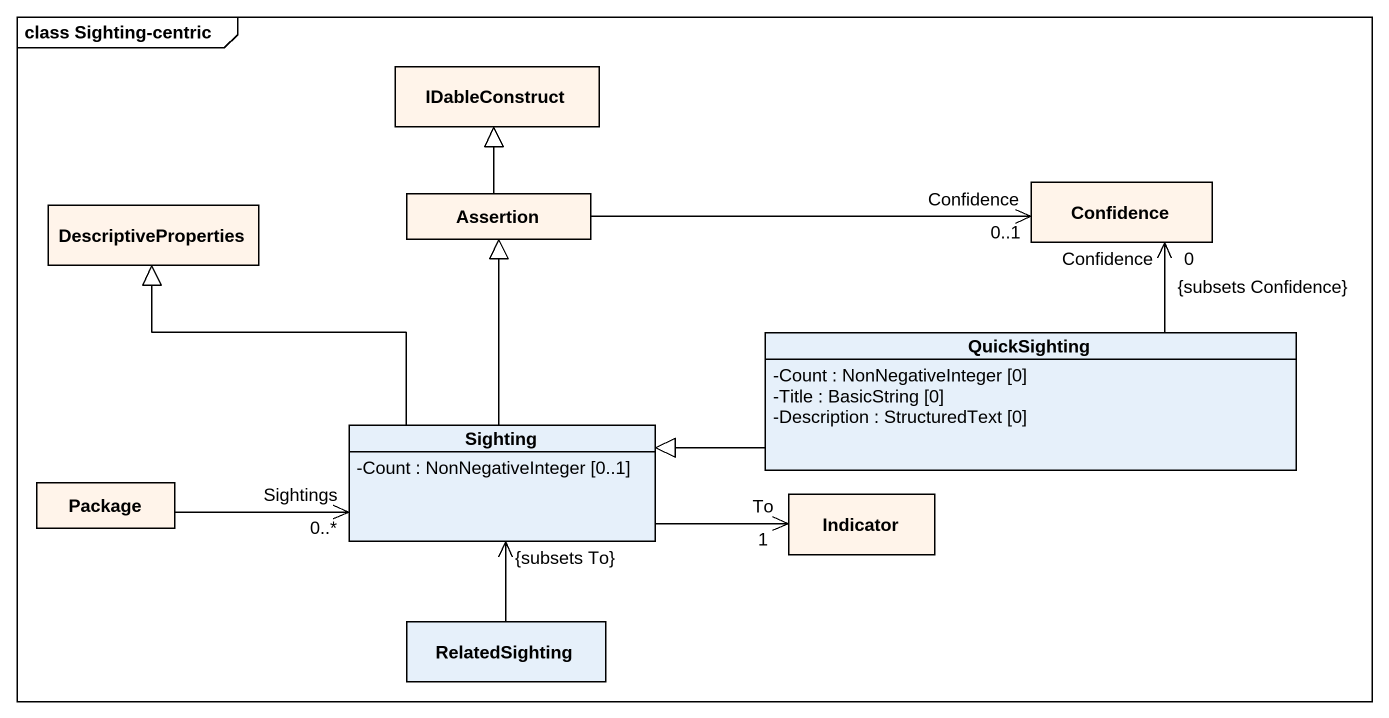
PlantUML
@startuml
mainframe class Sighting-centric
hide circle
hide empty members
skinparam classAttributeIconSize 0
class IDableConstruct #FFF4EA
class Confidence #FFF4EA
class DescriptiveProperties #FFF4EA
class Assertion #FFF4EA
class QuickSighting {
  -Count : NonNegativeInteger [0]
  -Title : BasicString [0]
  -Description : StructuredText [0]
}
class Sighting {
  -Count : NonNegativeInteger [0..1]
}
class "Package" as Package_ #FFF4EA
class Indicator #FFF4EA
class RelatedSighting
Confidence "Confidence\n0..1" <-left- Assertion
Confidence "Confidence\n0\n{subsets Confidence}" <-- QuickSighting
Assertion -up-|> IDableConstruct
QuickSighting -left-|> Sighting
Sighting -up-|> DescriptiveProperties
Sighting -up-|> Assertion
Sighting "Sightings\n0..*" <-left- Package_
Indicator "To\n1" <-left- Sighting
RelatedSighting -up-> "{subsets To}" Sighting
@enduml
